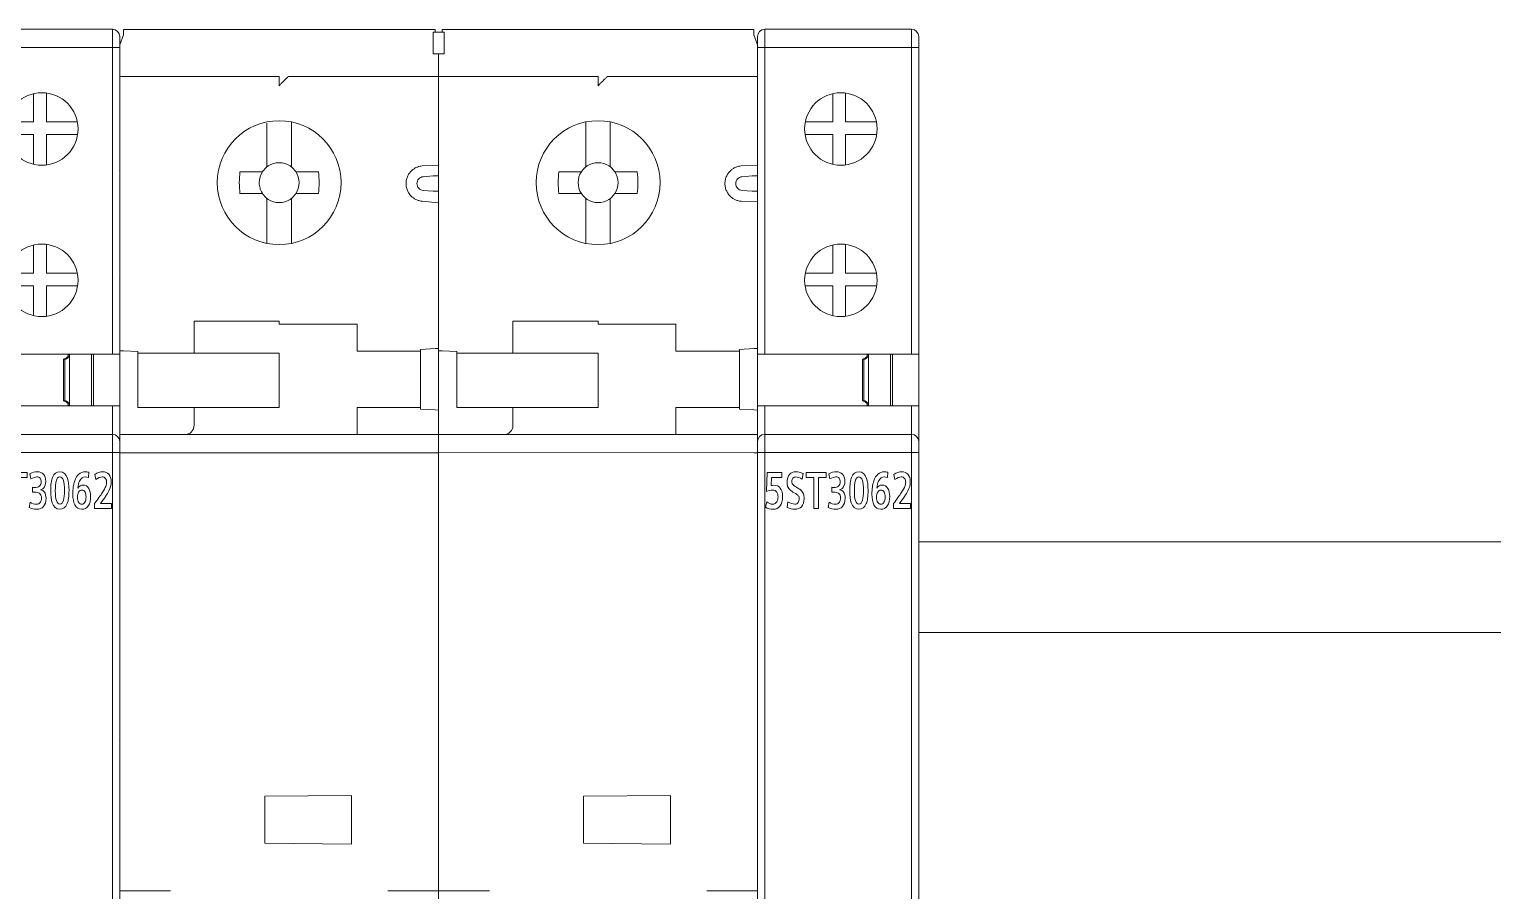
# Model space of a CAD drawing. Header units: millimetres. Extents: x 4134 to 7422, y 1400 to 3585.
# Drawn here: x 4601.2 to 4682, y 3019 to 3066.6 of the extents above; entities that cross this region are included whole.
import ezdxf

# ---------------------------------------------------------------- set-up
doc = ezdxf.new("R2010")
doc.units = ezdxf.units.MM
doc.layers.add('000-PI-Oprema', color=30, linetype='Continuous', lineweight=5)
doc.layers.add('002-PI-Kabelska kanalica', color=150, linetype='Continuous')

# ---------------------------------------------------------------- blocks, each defined once
blk = doc.blocks.new('5ST3062')
at = {"layer": '000-PI-Oprema', "color": 0, "linetype": 'ByBlock', "lineweight": 0}
for p, q in [((57363.641, 48571.044), (57371.741, 48571.044)), ((57363.641, 48570.044), (57363.641, 48571.044)), ((57371.741, 48570.044), (57371.741, 48571.044)), ((57363.241, 48570.044), (57363.241, 48570.644)), ((57363.241, 48553.119), (57363.241, 48570.044)), ((57363.641, 48570.044), (57363.241, 48570.044)), ((57363.641, 48553.119), (57363.641, 48570.044)), ((57363.641, 48570.044), (57371.741, 48570.044)), ((57371.741, 48553.119), (57371.741, 48570.044)), ((57372.141, 48570.044), (57371.741, 48570.044)), ((57372.141, 48570.644), (57372.141, 48570.044)), ((57372.141, 48570.044), (57372.141, 48553.119)), ((57367.39, 48567.492), (57367.39, 48565.944)), ((57368.09, 48567.528), (57368.09, 48565.944)), ((57365.882, 48565.944), (57367.39, 48565.944)), ((57368.09, 48565.944), (57369.801, 48565.944)), ((57365.864, 48565.244), (57367.39, 48565.244)), ((57367.39, 48565.244), (57367.39, 48563.595)), ((57368.09, 48563.559), (57368.09, 48565.244)), ((57369.819, 48565.244), (57368.09, 48565.244)), ((57367.39, 48559.142), (57367.39, 48557.594)), ((57368.09, 48559.178), (57368.09, 48557.594)), ((57365.882, 48557.594), (57367.39, 48557.594)), ((57368.09, 48557.594), (57369.801, 48557.594)), ((57367.39, 48556.894), (57365.864, 48556.894)), ((57367.39, 48556.894), (57367.39, 48555.245)), ((57369.819, 48556.894), (57368.09, 48556.894)), ((57368.09, 48555.209), (57368.09, 48556.894)), ((57363.641, 48553.119), (57363.241, 48553.119)), ((57363.241, 48552.844), (57363.241, 48553.119)), ((57371.741, 48553.119), (57363.641, 48553.119)), ((57369.365, 48553.119), (57369.365, 48550.269)), ((57370.586, 48550.269), (57370.586, 48553.119)), ((57370.691, 48553.119), (57370.691, 48550.269)), ((57372.141, 48553.119), (57371.741, 48553.119)), ((57372.141, 48553.119), (57372.141, 48550.269)), ((57363.241, 48550.269), (57363.241, 48552.844)), ((57369.031, 48550.544), (57369.031, 48552.844)), ((57369.031, 48552.844), (57369.103, 48552.844)), ((57369.103, 48550.544), (57369.103, 48552.844)), ((57369.117, 48552.844), (57369.103, 48552.844)), ((57369.103, 48550.544), (57369.031, 48550.544)), ((57369.117, 48550.544), (57369.103, 48550.544)), ((57363.241, 48548.294), (57363.241, 48550.269)), ((57363.241, 48550.269), (57363.641, 48550.269)), ((57371.741, 48550.269), (57363.641, 48550.269)), ((57363.641, 48550.269), (57363.641, 48548.694)), ((57371.741, 48550.269), (57372.141, 48550.269)), ((57371.741, 48548.694), (57371.741, 48550.269)), ((57372.141, 48550.269), (57372.141, 48548.294)), ((57363.241, 48547.694), (57363.241, 48548.294)), ((57371.741, 48548.694), (57363.641, 48548.694)), ((57363.641, 48547.694), (57363.641, 48548.694)), ((57371.741, 48547.694), (57371.741, 48548.694)), ((57372.141, 48548.294), (57372.141, 48547.694)), ((57363.241, 48521.083), (57363.241, 48547.694)), ((57363.641, 48547.694), (57363.241, 48547.694)), ((57363.641, 48521.337), (57363.641, 48547.694)), ((57371.741, 48547.694), (57363.641, 48547.694)), ((57372.141, 48547.694), (57371.741, 48547.694)), ((57371.741, 48521.337), (57371.741, 48547.694)), ((57372.141, 48547.694), (57372.141, 48521.083)), ((57372.141, 48547.694), (57372.141, 48521.083)), ((57363.74, 48545.535), (57363.764, 48546.594)), ((57363.764, 48546.594), (57364.575, 48546.594)), ((57364.575, 48546.594), (57364.575, 48546.311)), ((57365.751, 48546.526), (57365.701, 48546.228)), ((57365.93, 48546.311), (57365.93, 48546.594)), ((57365.93, 48546.594), (57367.023, 48546.594)), ((57367.023, 48546.594), (57367.023, 48546.311)), ((57367.233, 48546.237), (57367.184, 48546.519)), ((57370.435, 48546.604), (57370.414, 48546.31)), ((57370.828, 48546.196), (57370.767, 48546.487)), ((57364.005, 48546.311), (57363.994, 48545.865)), ((57364.575, 48546.311), (57364.005, 48546.311)), ((57366.348, 48546.311), (57365.93, 48546.311)), ((57366.348, 48544.594), (57366.348, 48546.311)), ((57367.023, 48546.311), (57366.599, 48546.311)), ((57366.599, 48546.311), (57366.599, 48544.594)), ((57367.335, 48545.498), (57367.335, 48545.771)), ((57363.683, 48544.684), (57363.751, 48544.972)), ((57364.874, 48544.664), (57364.909, 48544.969)), ((57367.141, 48544.666), (57367.193, 48544.952)), ((57370.743, 48544.594), (57370.743, 48544.872)), ((57371.074, 48544.876), (57371.683, 48544.876)), ((57371.683, 48544.876), (57371.683, 48544.594)), ((57366.599, 48544.594), (57366.348, 48544.594)), ((57371.683, 48544.594), (57370.743, 48544.594)), ((57365.991, 48521.337), (57365.991, 48522.379)), ((57370.541, 48522.379), (57365.991, 48522.379)), ((57370.541, 48522.379), (57370.541, 48521.337)), ((57370.541, 48521.763), (57365.991, 48521.763)), ((57363.241, 48507.833), (57363.241, 48521.083)), ((57365.991, 48521.337), (57363.641, 48521.337)), ((57363.641, 48521.337), (57363.641, 48507.833)), ((57365.991, 48521.337), (57365.991, 48507.833)), ((57371.741, 48521.337), (57370.541, 48521.337)), ((57370.541, 48507.833), (57370.541, 48521.337)), ((57371.741, 48506.95), (57371.741, 48521.337)), ((57372.141, 48521.083), (57372.141, 48507.205)), ((57370.541, 48519.95), (57365.991, 48519.95)), ((57370.541, 48519.944), (57365.992, 48519.944)), ((57368.641, 48519.95), (57368.641, 48519.944)), ((57366.391, 48511.085), (57366.391, 48507.587)), ((57370.041, 48511.085), (57366.391, 48511.085)), ((57370.041, 48511.085), (57370.041, 48507.587)), ((57363.241, 48482.244), (57363.241, 48507.833)), ((57366.391, 48507.833), (57363.241, 48507.833)), ((57366.392, 48508.338), (57365.991, 48508.338)), ((57365.992, 48508.344), (57366.392, 48508.344)), ((57370.041, 48508.344), (57370.541, 48508.344)), ((57370.541, 48508.338), (57370.041, 48508.338)), ((57371.641, 48507.833), (57370.041, 48507.833)), ((57371.641, 48507.833), (57371.641, 48503.433)), ((57370.041, 48507.587), (57366.391, 48507.587)), ((57371.741, 48506.95), (57371.641, 48506.95)), ((57371.741, 48504.594), (57371.741, 48506.95)), ((57372.141, 48507.205), (57372.141, 48504.594)), ((57371.641, 48504.594), (57371.741, 48504.594)), ((57372.141, 48504.594), (57371.741, 48504.594)), ((57371.741, 48503.594), (57371.741, 48504.594)), ((57372.141, 48504.594), (57372.141, 48503.994)), ((57372.141, 48503.994), (57372.141, 48502.019)), ((57363.241, 48503.433), (57371.641, 48503.433)), ((57371.641, 48503.594), (57371.741, 48503.594)), ((57371.741, 48502.019), (57371.741, 48503.594)), ((57363.241, 48502.019), (57371.741, 48502.019)), ((57363.241, 48501.744), (57369.134, 48501.744)), ((57369.134, 48501.744), (57369.206, 48501.744)), ((57369.134, 48501.744), (57369.134, 48499.444)), ((57369.206, 48501.744), (57369.206, 48499.444)), ((57369.22, 48501.744), (57369.206, 48501.744)), ((57369.468, 48502.019), (57369.468, 48499.169)), ((57370.689, 48502.019), (57370.689, 48499.169)), ((57370.691, 48502.019), (57370.691, 48499.169)), ((57372.141, 48502.019), (57371.741, 48502.019)), ((57372.141, 48502.019), (57372.141, 48499.169)), ((57369.134, 48499.444), (57363.241, 48499.444)), ((57363.641, 48499.169), (57371.741, 48499.169)), ((57363.641, 48482.244), (57363.641, 48499.169)), ((57369.206, 48499.444), (57369.134, 48499.444)), ((57369.22, 48499.444), (57369.206, 48499.444)), ((57371.741, 48499.169), (57372.141, 48499.169)), ((57371.741, 48482.244), (57371.741, 48499.169)), ((57372.141, 48499.169), (57372.141, 48482.244)), ((57367.39, 48497.042), (57367.39, 48495.394)), ((57368.09, 48497.078), (57368.09, 48495.394)), ((57365.864, 48495.394), (57367.39, 48495.394)), ((57368.09, 48495.394), (57369.819, 48495.394)), ((57367.39, 48494.694), (57365.882, 48494.694)), ((57367.39, 48494.694), (57367.39, 48493.145)), ((57368.09, 48493.109), (57368.09, 48494.694)), ((57369.801, 48494.694), (57368.09, 48494.694)), ((57367.39, 48488.692), (57367.39, 48487.044)), ((57368.09, 48488.728), (57368.09, 48487.044)), ((57365.864, 48487.044), (57367.39, 48487.044)), ((57368.09, 48487.044), (57369.819, 48487.044)), ((57365.882, 48486.344), (57367.39, 48486.344)), ((57367.39, 48486.344), (57367.39, 48484.795)), ((57368.09, 48484.759), (57368.09, 48486.344)), ((57369.801, 48486.344), (57368.09, 48486.344)), ((57363.241, 48481.644), (57363.241, 48482.244)), ((57363.641, 48482.244), (57363.241, 48482.244)), ((57363.641, 48482.244), (57371.741, 48482.244)), ((57363.641, 48481.244), (57363.641, 48482.244)), ((57372.141, 48482.244), (57371.741, 48482.244)), ((57371.741, 48481.244), (57371.741, 48482.244)), ((57372.141, 48482.244), (57372.141, 48481.644)), ((57363.641, 48481.244), (57371.741, 48481.244))]:
    blk.add_line(p, q, dxfattribs=at)
for centre in [(57367.841, 48565.544), (57367.841, 48557.194), (57367.841, 48495.094), (57367.841, 48486.744)]:
    blk.add_circle(centre, 2, dxfattribs=at)
for centre, start, end in [((57363.641, 48570.644), 90, 180), ((57371.741, 48570.644), 0, 90), ((57363.641, 48548.294), 90, 180), ((57371.741, 48548.294), 0, 90), ((57371.741, 48503.994), 270, 0), ((57363.641, 48481.644), 180, 270), ((57371.741, 48481.644), 270, 0)]:
    blk.add_arc(centre, 0.4, start, end, dxfattribs=at)
for points, knots in [([(57369.037, 48552.844), (57369.057, 48552.844), (57369.098, 48552.85), (57369.159, 48552.879), (57369.215, 48552.927), (57369.26, 48552.989), (57369.286, 48553.054), (57369.294, 48553.1), (57369.295, 48553.119)], [0, 0, 0, 0, 0.175589, 0.351177, 0.526766, 0.702354, 0.877943, 1, 1, 1, 1]), ([(57369.364, 48553.119), (57369.363, 48553.106), (57369.361, 48553.094), (57369.357, 48553.073), (57369.354, 48553.063), (57369.349, 48553.043), (57369.345, 48553.033), (57369.334, 48553.005), (57369.325, 48552.987), (57369.309, 48552.962), (57369.303, 48552.954), (57369.291, 48552.939), (57369.279, 48552.924), (57369.265, 48552.911), (57369.252, 48552.899), (57369.245, 48552.893), (57369.223, 48552.878), (57369.209, 48552.869), (57369.188, 48552.859), (57369.181, 48552.856), (57369.167, 48552.851), (57369.16, 48552.85), (57369.14, 48552.845), (57369.128, 48552.844), (57369.117, 48552.844)], [0, 0, 0, 0, 0.078296, 0.078296, 0.144132, 0.144132, 0.209968, 0.209968, 0.34164, 0.34164, 0.407476, 0.407476, 0.473312, 0.539148, 0.539148, 0.604984, 0.604984, 0.736656, 0.736656, 0.802492, 0.802492, 0.868328, 0.868328, 1, 1, 1, 1]), ([(57369.295, 48550.269), (57369.294, 48550.288), (57369.286, 48550.333), (57369.26, 48550.399), (57369.215, 48550.461), (57369.159, 48550.508), (57369.098, 48550.537), (57369.057, 48550.544), (57369.037, 48550.544)], [0, 0, 0, 0, 0.122057, 0.297646, 0.473234, 0.648823, 0.824411, 1, 1, 1, 1]), ([(57369.117, 48550.544), (57369.128, 48550.544), (57369.14, 48550.542), (57369.16, 48550.538), (57369.167, 48550.536), (57369.18, 48550.531), (57369.188, 48550.528), (57369.209, 48550.518), (57369.223, 48550.51), (57369.244, 48550.494), (57369.251, 48550.488), (57369.265, 48550.476), (57369.279, 48550.463), (57369.291, 48550.449), (57369.303, 48550.433), (57369.309, 48550.425), (57369.325, 48550.4), (57369.334, 48550.382), (57369.345, 48550.354), (57369.349, 48550.344), (57369.354, 48550.325), (57369.357, 48550.315), (57369.361, 48550.293), (57369.363, 48550.281), (57369.364, 48550.269)], [0, 0, 0, 0, 0.131674, 0.131674, 0.197511, 0.197511, 0.263348, 0.263348, 0.395022, 0.395022, 0.460859, 0.460859, 0.526697, 0.592534, 0.592534, 0.658371, 0.658371, 0.790045, 0.790045, 0.855882, 0.855882, 0.921719, 0.921719, 1, 1, 1, 1]), ([(57364.904, 48545.812), (57364.88, 48545.877), (57364.869, 48545.952), (57364.869, 48546.23), (57364.918, 48546.38), (57365.096, 48546.58), (57365.208, 48546.626), (57365.468, 48546.626), (57365.601, 48546.593), (57365.751, 48546.526)], [0, 0, 0, 0, 0.147499, 0.147499, 0.478915, 0.478915, 0.764253, 0.764253, 1, 1, 1, 1]), ([(57367.184, 48546.519), (57367.316, 48546.59), (57367.452, 48546.626), (57367.737, 48546.626), (57367.85, 48546.582), (57368.017, 48546.406), (57368.06, 48546.277), (57368.06, 48545.94), (57368.018, 48545.812), (57367.932, 48545.725)], [0, 0, 0, 0, 0.239001, 0.239001, 0.484461, 0.484461, 0.74061, 0.74061, 1, 1, 1, 1]), ([(57368.412, 48544.919), (57368.358, 48545.082), (57368.332, 48545.306), (57368.332, 48545.914), (57368.364, 48546.154), (57368.515, 48546.523), (57368.653, 48546.626), (57369.041, 48546.626), (57369.181, 48546.505), (57369.316, 48546.106), (57369.342, 48545.882), (57369.342, 48545.275), (57369.31, 48545.035), (57369.159, 48544.665), (57369.023, 48544.561), (57368.635, 48544.561), (57368.491, 48544.682), (57368.412, 48544.919)], [0, 0, 0, 0, 0.102607, 0.102607, 0.215344, 0.215344, 0.359602, 0.359602, 0.508449, 0.508449, 0.605424, 0.605424, 0.712738, 0.712738, 0.850747, 0.850747, 1, 1, 1, 1]), ([(57369.826, 48545.721), (57369.905, 48545.836), (57370.004, 48545.894), (57370.257, 48545.894), (57370.361, 48545.829), (57370.502, 48545.592), (57370.534, 48545.445), (57370.534, 48545.052), (57370.493, 48544.886), (57370.324, 48544.628), (57370.202, 48544.561), (57369.875, 48544.561), (57369.748, 48544.64), (57369.591, 48544.94), (57369.553, 48545.141), (57369.553, 48545.679), (57369.588, 48545.92), (57369.77, 48546.459), (57369.966, 48546.626), (57370.292, 48546.626), (57370.355, 48546.619), (57370.435, 48546.604)], [0, 0, 0, 0, 0.089461, 0.089461, 0.19129, 0.19129, 0.276772, 0.276772, 0.371724, 0.371724, 0.473605, 0.473605, 0.585698, 0.585698, 0.686027, 0.686027, 0.793303, 0.793303, 0.969646, 0.969646, 1, 1, 1, 1]), ([(57370.767, 48546.487), (57370.91, 48546.58), (57371.054, 48546.626), (57371.342, 48546.626), (57371.454, 48546.582), (57371.627, 48546.394), (57371.672, 48546.254), (57371.672, 48545.908), (57371.629, 48545.744), (57371.454, 48545.398), (57371.297, 48545.164), (57371.074, 48544.876)], [0, 0, 0, 0, 0.197997, 0.197997, 0.390323, 0.390323, 0.600635, 0.600635, 0.791326, 0.791326, 1, 1, 1, 1]), ([(57363.994, 48545.865), (57364.046, 48545.88), (57364.098, 48545.886), (57364.3, 48545.886), (57364.417, 48545.832), (57364.584, 48545.609), (57364.626, 48545.45), (57364.626, 48545.031), (57364.578, 48544.86), (57364.391, 48544.619), (57364.264, 48544.561), (57363.947, 48544.561), (57363.808, 48544.602), (57363.683, 48544.684)], [0, 0, 0, 0, 0.060999, 0.060999, 0.245846, 0.245846, 0.438646, 0.438646, 0.644032, 0.644032, 0.829922, 0.829922, 1, 1, 1, 1]), ([(57365.185, 48545.928), (57365.22, 48545.886), (57365.287, 48545.835), (57365.496, 48545.715), (57365.57, 48545.669), (57365.689, 48545.571), (57365.744, 48545.496), (57365.798, 48545.338), (57365.81, 48545.255), (57365.81, 48544.963), (57365.761, 48544.81), (57365.575, 48544.608), (57365.455, 48544.561), (57365.161, 48544.561), (57365.018, 48544.595), (57364.874, 48544.664)], [0, 0, 0, 0, 0.06591, 0.06591, 0.134283, 0.134283, 0.266631, 0.266631, 0.375393, 0.375393, 0.604525, 0.604525, 0.8097, 0.8097, 1, 1, 1, 1]), ([(57365.195, 48546.276), (57365.153, 48546.229), (57365.131, 48546.167), (57365.131, 48546.026), (57365.149, 48545.972), (57365.185, 48545.928)], [0, 0, 0, 0, 0.539326, 0.539326, 1, 1, 1, 1]), ([(57365.701, 48546.228), (57365.568, 48546.305), (57365.454, 48546.344), (57365.29, 48546.344), (57365.236, 48546.322), (57365.195, 48546.276)], [0, 0, 0, 0, 0.576744, 0.576744, 1, 1, 1, 1]), ([(57367.743, 48546.275), (57367.701, 48546.323), (57367.64, 48546.347), (57367.47, 48546.347), (57367.36, 48546.31), (57367.233, 48546.237)], [0, 0, 0, 0, 0.463252, 0.463252, 1, 1, 1, 1]), ([(57367.335, 48545.771), (57367.371, 48545.766), (57367.403, 48545.764), (57367.556, 48545.764), (57367.648, 48545.789), (57367.773, 48545.898), (57367.807, 48545.976), (57367.807, 48546.16), (57367.786, 48546.226), (57367.743, 48546.275)], [0, 0, 0, 0, 0.066415, 0.066415, 0.367554, 0.367554, 0.712028, 0.712028, 1, 1, 1, 1]), ([(57369.039, 48545.071), (57369.072, 48545.19), (57369.088, 48545.363), (57369.088, 48545.848), (57369.069, 48546.032), (57368.988, 48546.279), (57368.922, 48546.344), (57368.741, 48546.344), (57368.674, 48546.267), (57368.601, 48545.999), (57368.585, 48545.826), (57368.585, 48545.34), (57368.604, 48545.155), (57368.686, 48544.909), (57368.751, 48544.844), (57368.931, 48544.844), (57368.998, 48544.921), (57369.039, 48545.071)], [0, 0, 0, 0, 0.111532, 0.111532, 0.232718, 0.232718, 0.368116, 0.368116, 0.509326, 0.509326, 0.615302, 0.615302, 0.730693, 0.730693, 0.859368, 0.859368, 1, 1, 1, 1]), ([(57370.414, 48546.31), (57370.347, 48546.335), (57370.291, 48546.347), (57370.107, 48546.347), (57369.998, 48546.271), (57369.87, 48546.01), (57369.838, 48545.877), (57369.826, 48545.721)], [0, 0, 0, 0, 0.154498, 0.154498, 0.648893, 0.648893, 1, 1, 1, 1]), ([(57370.743, 48544.872), (57370.933, 48545.115), (57371.077, 48545.313), (57371.277, 48545.62), (57371.343, 48545.739), (57371.403, 48545.903), (57371.418, 48545.98), (57371.418, 48546.14), (57371.397, 48546.209), (57371.354, 48546.261)], [0, 0, 0, 0, 0.241599, 0.241599, 0.48433, 0.48433, 0.720892, 0.720892, 1, 1, 1, 1]), ([(57371.354, 48546.261), (57371.306, 48546.318), (57371.246, 48546.347), (57371.073, 48546.347), (57370.958, 48546.297), (57370.828, 48546.196)], [0, 0, 0, 0, 0.421978, 0.421978, 1, 1, 1, 1]), ([(57363.751, 48544.972), (57363.865, 48544.884), (57363.972, 48544.841), (57364.174, 48544.841), (57364.249, 48544.884), (57364.349, 48545.045), (57364.373, 48545.139), (57364.373, 48545.36), (57364.349, 48545.446), (57364.251, 48545.581), (57364.174, 48545.617), (57363.975, 48545.617), (57363.866, 48545.59), (57363.74, 48545.535)], [0, 0, 0, 0, 0.183777, 0.183777, 0.364802, 0.364802, 0.526509, 0.526509, 0.682114, 0.682114, 0.849904, 0.849904, 1, 1, 1, 1]), ([(57364.909, 48544.969), (57365.062, 48544.885), (57365.191, 48544.844), (57365.379, 48544.844), (57365.441, 48544.873), (57365.525, 48544.984), (57365.545, 48545.052), (57365.545, 48545.209), (57365.527, 48545.268), (57365.49, 48545.311)], [0, 0, 0, 0, 0.317436, 0.317436, 0.566113, 0.566113, 0.793249, 0.793249, 1, 1, 1, 1]), ([(57365.49, 48545.311), (57365.457, 48545.349), (57365.383, 48545.402), (57365.162, 48545.532), (57365.092, 48545.577), (57365.058, 48545.606)], [0, 0, 0, 0, 0.523034, 0.523034, 1, 1, 1, 1]), ([(57367.766, 48545.635), (57367.862, 48545.615), (57367.933, 48545.574), (57368.044, 48545.426), (57368.075, 48545.311), (57368.075, 48544.972), (57368.026, 48544.82), (57367.84, 48544.61), (57367.715, 48544.56), (57367.408, 48544.56), (57367.271, 48544.595), (57367.141, 48544.666)], [0, 0, 0, 0, 0.141634, 0.141634, 0.328912, 0.328912, 0.577481, 0.577481, 0.802092, 0.802092, 1, 1, 1, 1]), ([(57367.193, 48544.952), (57367.309, 48544.877), (57367.423, 48544.839), (57367.637, 48544.839), (57367.711, 48544.875), (57367.801, 48545.009), (57367.822, 48545.085), (57367.822, 48545.297), (57367.784, 48545.385), (57367.653, 48545.483), (57367.567, 48545.504), (57367.424, 48545.504), (57367.384, 48545.502), (57367.335, 48545.498)], [0, 0, 0, 0, 0.211724, 0.211724, 0.403351, 0.403351, 0.56896, 0.56896, 0.788487, 0.788487, 0.955678, 0.955678, 1, 1, 1, 1]), ([(57369.872, 48545.502), (57369.831, 48545.432), (57369.81, 48545.34), (57369.81, 48545.106), (57369.832, 48545.01), (57369.875, 48544.941)], [0, 0, 0, 0, 0.4819, 0.4819, 1, 1, 1, 1]), ([(57369.875, 48544.941), (57369.92, 48544.871), (57369.977, 48544.835), (57370.119, 48544.835), (57370.177, 48544.872), (57370.261, 48545.018), (57370.282, 48545.113), (57370.282, 48545.348), (57370.263, 48545.439), (57370.184, 48545.581), (57370.126, 48545.619), (57369.978, 48545.619), (57369.919, 48545.579), (57369.872, 48545.502)], [0, 0, 0, 0, 0.167151, 0.167151, 0.337013, 0.337013, 0.499217, 0.499217, 0.654961, 0.654961, 0.829259, 0.829259, 1, 1, 1, 1]), ([(57363.241, 48521.083), (57363.241, 48521.087), (57363.242, 48521.09), (57363.242, 48521.098), (57363.243, 48521.11), (57363.246, 48521.121), (57363.252, 48521.144), (57363.259, 48521.159), (57363.272, 48521.182), (57363.277, 48521.189), (57363.288, 48521.203), (57363.3, 48521.217), (57363.314, 48521.23), (57363.33, 48521.243), (57363.338, 48521.25), (57363.364, 48521.268), (57363.384, 48521.279), (57363.416, 48521.294), (57363.428, 48521.299), (57363.452, 48521.307), (57363.476, 48521.315), (57363.502, 48521.322), (57363.522, 48521.326), (57363.529, 48521.327), (57363.543, 48521.33), (57363.55, 48521.331), (57363.584, 48521.335), (57363.613, 48521.337), (57363.641, 48521.337)], [0, 0, 0, 0, 0.03125, 0.03125, 0.0625, 0.125, 0.125, 0.25, 0.25, 0.3125, 0.3125, 0.375, 0.4375, 0.4375, 0.5, 0.5, 0.625, 0.625, 0.6875, 0.6875, 0.75, 0.8125, 0.8125, 0.84375, 0.84375, 0.875, 0.875, 1, 1, 1, 1]), ([(57371.741, 48521.337), (57371.77, 48521.337), (57371.799, 48521.335), (57371.833, 48521.331), (57371.84, 48521.33), (57371.854, 48521.327), (57371.861, 48521.326), (57371.881, 48521.322), (57371.907, 48521.315), (57371.931, 48521.307), (57371.955, 48521.299), (57371.966, 48521.294), (57371.999, 48521.279), (57372.019, 48521.268), (57372.045, 48521.25), (57372.053, 48521.243), (57372.069, 48521.23), (57372.083, 48521.217), (57372.095, 48521.203), (57372.106, 48521.189), (57372.111, 48521.182), (57372.124, 48521.159), (57372.131, 48521.144), (57372.137, 48521.121), (57372.14, 48521.11), (57372.141, 48521.098), (57372.141, 48521.09), (57372.141, 48521.087), (57372.141, 48521.083)], [0, 0, 0, 0, 0.125, 0.125, 0.15625, 0.15625, 0.1875, 0.1875, 0.25, 0.3125, 0.3125, 0.375, 0.375, 0.5, 0.5, 0.5625, 0.5625, 0.625, 0.6875, 0.6875, 0.75, 0.75, 0.875, 0.875, 0.9375, 0.96875, 0.96875, 1, 1, 1, 1]), ([(57371.741, 48506.95), (57371.77, 48506.95), (57371.799, 48506.952), (57371.833, 48506.957), (57371.84, 48506.958), (57371.854, 48506.96), (57371.861, 48506.961), (57371.881, 48506.965), (57371.907, 48506.972), (57371.931, 48506.98), (57371.955, 48506.988), (57371.966, 48506.993), (57371.999, 48507.008), (57372.019, 48507.019), (57372.045, 48507.038), (57372.053, 48507.044), (57372.069, 48507.057), (57372.083, 48507.07), (57372.095, 48507.084), (57372.106, 48507.098), (57372.111, 48507.106), (57372.124, 48507.128), (57372.131, 48507.143), (57372.137, 48507.166), (57372.14, 48507.177), (57372.141, 48507.189), (57372.141, 48507.197), (57372.141, 48507.201), (57372.141, 48507.205)], [0, 0, 0, 0, 0.125, 0.125, 0.15625, 0.15625, 0.1875, 0.1875, 0.25, 0.3125, 0.3125, 0.375, 0.375, 0.5, 0.5, 0.5625, 0.5625, 0.625, 0.6875, 0.6875, 0.75, 0.75, 0.875, 0.875, 0.9375, 0.96875, 0.96875, 1, 1, 1, 1]), ([(57369.141, 48501.744), (57369.16, 48501.744), (57369.201, 48501.75), (57369.263, 48501.779), (57369.318, 48501.827), (57369.363, 48501.889), (57369.389, 48501.954), (57369.397, 48502), (57369.398, 48502.019)], [0, 0, 0, 0, 0.175586, 0.351172, 0.526758, 0.702344, 0.87793, 1, 1, 1, 1]), ([(57369.467, 48502.019), (57369.466, 48502.006), (57369.464, 48501.994), (57369.46, 48501.973), (57369.458, 48501.963), (57369.452, 48501.943), (57369.448, 48501.933), (57369.437, 48501.905), (57369.428, 48501.887), (57369.412, 48501.862), (57369.406, 48501.854), (57369.394, 48501.839), (57369.382, 48501.824), (57369.369, 48501.811), (57369.355, 48501.799), (57369.348, 48501.793), (57369.326, 48501.778), (57369.312, 48501.769), (57369.291, 48501.759), (57369.284, 48501.756), (57369.27, 48501.751), (57369.263, 48501.75), (57369.244, 48501.745), (57369.231, 48501.744), (57369.22, 48501.744)], [0, 0, 0, 0, 0.07828, 0.07828, 0.144117, 0.144117, 0.209954, 0.209954, 0.341628, 0.341628, 0.407465, 0.407465, 0.473303, 0.53914, 0.53914, 0.604977, 0.604977, 0.736651, 0.736651, 0.802488, 0.802488, 0.868326, 0.868326, 1, 1, 1, 1]), ([(57369.398, 48499.169), (57369.397, 48499.188), (57369.389, 48499.233), (57369.363, 48499.299), (57369.318, 48499.361), (57369.263, 48499.408), (57369.201, 48499.437), (57369.16, 48499.444), (57369.141, 48499.444)], [0, 0, 0, 0, 0.122057, 0.297646, 0.473234, 0.648823, 0.824411, 1, 1, 1, 1]), ([(57369.22, 48499.444), (57369.231, 48499.444), (57369.244, 48499.442), (57369.263, 48499.438), (57369.27, 48499.436), (57369.284, 48499.431), (57369.291, 48499.428), (57369.312, 48499.418), (57369.326, 48499.41), (57369.348, 48499.394), (57369.355, 48499.388), (57369.368, 48499.376), (57369.382, 48499.363), (57369.394, 48499.349), (57369.406, 48499.333), (57369.412, 48499.325), (57369.428, 48499.3), (57369.437, 48499.282), (57369.448, 48499.254), (57369.452, 48499.244), (57369.458, 48499.225), (57369.46, 48499.215), (57369.464, 48499.193), (57369.466, 48499.181), (57369.467, 48499.169)], [0, 0, 0, 0, 0.131674, 0.131674, 0.197511, 0.197511, 0.263348, 0.263348, 0.395022, 0.395022, 0.46086, 0.46086, 0.526697, 0.592534, 0.592534, 0.658371, 0.658371, 0.790045, 0.790045, 0.855882, 0.855882, 0.921719, 0.921719, 1, 1, 1, 1])]:
    blk.add_open_spline(points, degree=3, knots=knots, dxfattribs=at)
for points in [[(57365.058, 48545.606), (57364.985, 48545.665), (57364.933, 48545.734), (57364.904, 48545.812)], [(57367.932, 48545.725), (57367.892, 48545.683), (57367.837, 48545.653), (57367.766, 48545.635)]]:
    blk.add_open_spline(points, degree=3, dxfattribs=at)
blk = doc.blocks.new('5SY4206')
at = {"layer": '000-PI-Oprema', "color": 0, "lineweight": 0}
for p, q in [((27361.324, 37303.004), (27361.124, 37302.455)), ((27361.324, 37303.305), (27366.124, 37303.305)), ((27366.124, 37303.305), (27373.744, 37303.305)), ((27373.744, 37303.305), (27378.524, 37303.305)), ((27378.424, 37303.155), (27378.524, 37303.155)), ((27378.524, 37303.155), (27378.924, 37303.155)), ((27378.924, 37303.305), (27383.724, 37303.305)), ((27378.924, 37303.155), (27379.024, 37303.155)), ((27383.724, 37303.305), (27391.344, 37303.305)), ((27391.344, 37303.305), (27396.124, 37303.305)), ((27396.324, 37302.455), (27396.124, 37303.005)), ((27361.124, 37302.455), (27361.124, 37299.855)), ((27378.424, 37301.955), (27378.424, 37302.255)), ((27379.024, 37301.955), (27378.424, 37301.955)), ((27378.724, 37301.955), (27378.724, 37296.135)), ((27379.024, 37301.955), (27379.024, 37302.255)), ((27396.324, 37302.455), (27396.324, 37299.855)), ((27369.924, 37300.705), (27361.124, 37300.705)), ((27370.424, 37300.705), (27378.524, 37300.705)), ((27378.524, 37300.705), (27387.524, 37300.705)), ((27388.024, 37300.705), (27396.324, 37300.705)), ((27361.124, 37299.855), (27361.124, 37285.584)), ((27396.324, 37299.855), (27396.324, 37296.135)), ((27369.249, 37298.131), (27369.249, 37296.011)), ((27370.599, 37298.131), (27370.599, 37298.206)), ((27370.599, 37296.011), (27370.599, 37298.131)), ((27386.849, 37298.206), (27386.849, 37298.131)), ((27386.849, 37298.131), (27386.849, 37296.011)), ((27388.199, 37298.131), (27388.199, 37298.206)), ((27388.199, 37296.011), (27388.199, 37298.131)), ((27378.724, 37293.475), (27378.724, 37296.135)), ((27361.124, 37295.505), (27361.119, 37295.491)), ((27367.76, 37295.455), (27368.618, 37295.455)), ((27369.249, 37295.724), (27369.249, 37296.011)), ((27370.599, 37295.724), (27370.599, 37296.011)), ((27371.23, 37295.455), (27372.088, 37295.455)), ((27378.724, 37295.818), (27377.818, 37295.78)), ((27385.36, 37295.455), (27386.218, 37295.455)), ((27386.849, 37295.724), (27386.849, 37296.011)), ((27388.199, 37295.724), (27388.199, 37296.011)), ((27388.83, 37295.455), (27389.688, 37295.455)), ((27396.324, 37295.818), (27395.418, 37295.78)), ((27378.424, 37295.231), (27377.87, 37295.182)), ((27396.024, 37295.231), (27395.47, 37295.182)), ((27396.324, 37295.231), (27396.324, 37294.379)), ((27367.76, 37294.255), (27368.618, 37294.255)), ((27369.249, 37293.699), (27369.249, 37293.986)), ((27369.249, 37293.699), (27369.249, 37291.579)), ((27370.599, 37293.699), (27370.599, 37293.986)), ((27370.599, 37291.579), (27370.599, 37293.699)), ((27372.088, 37294.255), (27371.23, 37294.255)), ((27377.818, 37293.83), (27378.724, 37293.751)), ((27378.424, 37294.379), (27377.87, 37294.428)), ((27385.36, 37294.255), (27386.218, 37294.255)), ((27386.849, 37293.699), (27386.849, 37293.986)), ((27386.849, 37293.699), (27386.849, 37291.579)), ((27388.199, 37293.699), (27388.199, 37293.986)), ((27388.199, 37291.579), (27388.199, 37293.699)), ((27389.688, 37294.255), (27388.83, 37294.255)), ((27395.418, 37293.83), (27396.324, 37293.792)), ((27396.024, 37294.379), (27395.47, 37294.428)), ((27378.724, 37293.475), (27378.724, 37285.707)), ((27396.324, 37293.475), (27396.324, 37285.707)), ((27369.249, 37291.579), (27369.249, 37291.504)), ((27370.599, 37291.504), (27370.599, 37291.579)), ((27386.849, 37291.579), (27386.849, 37291.504)), ((27388.199, 37291.504), (27388.199, 37291.579)), ((27361.124, 37289.555), (27361.119, 37289.56)), ((27396.329, 37289.355), (27396.324, 37289.355)), ((27365.224, 37287.205), (27369.924, 37287.205)), ((27365.224, 37285.455), (27365.224, 37287.205)), ((27369.924, 37287.205), (27369.924, 37287.055)), ((27387.524, 37287.205), (27382.824, 37287.205)), ((27382.824, 37285.455), (27382.824, 37287.205)), ((27387.524, 37287.055), (27387.524, 37287.205)), ((27369.924, 37287.055), (27374.224, 37287.055)), ((27374.224, 37287.055), (27374.224, 37285.555)), ((27391.824, 37287.055), (27387.524, 37287.055)), ((27391.824, 37285.555), (27391.824, 37287.055)), ((27361.324, 37285.573), (27361.124, 37285.584)), ((27377.724, 37285.655), (27378.524, 37285.697)), ((27377.724, 37285.555), (27377.724, 37285.655)), ((27378.524, 37285.697), (27378.724, 37285.707)), ((27378.724, 37285.707), (27378.724, 37285.584)), ((27378.724, 37285.584), (27378.924, 37285.573)), ((27378.724, 37285.555), (27378.724, 37285.584)), ((27396.124, 37285.697), (27395.324, 37285.655)), ((27395.324, 37285.555), (27395.324, 37285.655)), ((27396.324, 37285.707), (27396.124, 37285.697)), ((27396.324, 37285.707), (27396.324, 37282.303)), ((27361.124, 37281.379), (27361.124, 37285.555)), ((27361.324, 37285.573), (27362.124, 37285.531)), ((27362.124, 37285.531), (27362.124, 37285.455)), ((27362.124, 37285.455), (27365.224, 37285.455)), ((27362.124, 37285.455), (27362.124, 37282.455)), ((27365.224, 37285.455), (27365.624, 37285.455)), ((27365.624, 37285.455), (27369.924, 37285.455)), ((27369.924, 37285.455), (27369.924, 37282.455)), ((27374.624, 37285.555), (27374.224, 37285.555)), ((27374.624, 37285.555), (27377.724, 37285.555)), ((27377.724, 37282.455), (27377.724, 37285.555)), ((27378.724, 37285.555), (27378.724, 37282.303)), ((27378.924, 37285.573), (27379.724, 37285.531)), ((27379.724, 37285.531), (27379.724, 37285.455)), ((27379.724, 37285.455), (27382.824, 37285.455)), ((27379.724, 37285.455), (27379.724, 37282.455)), ((27382.824, 37285.455), (27383.224, 37285.455)), ((27383.224, 37285.455), (27387.524, 37285.455)), ((27387.524, 37285.455), (27387.524, 37282.455)), ((27392.224, 37285.555), (27391.824, 37285.555)), ((27395.324, 37285.555), (27392.224, 37285.555)), ((27395.324, 37282.455), (27395.324, 37285.555)), ((27361.119, 37284.55), (27361.124, 37284.555)), ((27396.324, 37284.755), (27396.329, 37284.755)), ((27362.124, 37282.455), (27365.224, 37282.455)), ((27365.624, 37282.455), (27365.224, 37282.455)), ((27365.224, 37282.455), (27365.224, 37281.455)), ((27369.924, 37282.455), (27365.624, 37282.455)), ((27374.224, 37282.455), (27374.624, 37282.455)), ((27374.224, 37280.955), (27374.224, 37282.455)), ((27377.724, 37282.455), (27374.624, 37282.455)), ((27377.724, 37282.355), (27377.724, 37282.455)), ((27377.724, 37282.355), (27378.524, 37282.313)), ((27382.824, 37282.455), (27379.724, 37282.455)), ((27382.824, 37282.455), (27383.224, 37282.455)), ((27382.824, 37282.455), (27382.824, 37281.455)), ((27387.524, 37282.455), (27383.224, 37282.455)), ((27391.824, 37282.455), (27392.224, 37282.455)), ((27391.824, 37282.455), (27391.824, 37280.955)), ((27395.324, 37282.455), (27392.224, 37282.455)), ((27395.324, 37282.355), (27395.324, 37282.455)), ((27396.124, 37282.313), (27395.324, 37282.355)), ((27378.524, 37282.313), (27378.724, 37282.303)), ((27378.724, 37281.379), (27378.724, 37282.303)), ((27396.124, 37282.313), (27396.324, 37282.303)), ((27396.324, 37282.303), (27396.324, 37280.105)), ((27361.124, 37280.105), (27361.124, 37281.379)), ((27361.124, 37280.955), (27378.724, 37280.955)), ((27378.724, 37281.379), (27378.724, 37280.105)), ((27396.324, 37280.955), (27378.724, 37280.955)), ((27361.124, 37255.788), (27361.124, 37280.105)), ((27378.524, 37279.955), (27361.124, 37279.955)), ((27378.724, 37279.955), (27378.524, 37279.955)), ((27378.724, 37280.105), (27378.724, 37279.955)), ((27396.124, 37279.955), (27378.724, 37279.96)), ((27378.724, 37279.955), (27378.724, 37255.788)), ((27396.124, 37279.955), (27396.324, 37279.955)), ((27396.324, 37280.105), (27396.324, 37255.938)), ((27396.324, 37275.255), (27396.329, 37275.255)), ((27361.119, 37275.05), (27361.124, 37275.055)), ((27361.124, 37273.505), (27361.119, 37273.505)), ((27361.124, 37272.905), (27361.119, 37272.91)), ((27396.329, 37272.91), (27396.324, 37272.905)), ((27361.124, 37265.803), (27361.122, 37265.808)), ((27396.324, 37265.505), (27396.329, 37265.5)), ((27361.119, 37264.169), (27361.124, 37264.155)), ((27396.324, 37264.255), (27396.329, 37264.269)), ((27369.124, 37261.005), (27373.924, 37261.047)), ((27369.124, 37258.405), (27369.124, 37261.005)), ((27373.924, 37261.047), (27373.924, 37258.363)), ((27386.724, 37261.005), (27391.524, 37261.047)), ((27386.724, 37258.405), (27386.724, 37261.005)), ((27391.524, 37261.047), (27391.524, 37258.363)), ((27373.924, 37258.363), (27369.124, 37258.405)), ((27391.524, 37258.363), (27386.724, 37258.405)), ((27361.324, 37255.788), (27361.124, 37255.788)), ((27361.324, 37255.788), (27363.924, 37255.788)), ((27375.924, 37255.788), (27378.524, 37255.788)), ((27378.724, 37255.788), (27378.524, 37255.788)), ((27378.724, 37255.788), (27378.724, 37254.546)), ((27378.924, 37255.788), (27378.724, 37255.788)), ((27378.924, 37255.788), (27381.524, 37255.788)), ((27393.524, 37255.788), (27396.124, 37255.788)), ((27396.124, 37255.788), (27396.324, 37255.788))]:
    blk.add_line(p, q, dxfattribs=at)
for centre in [(27369.924, 37294.855), (27387.524, 37294.855)]:
    blk.add_circle(centre, 3.418, dxfattribs=at)
for centre, radius, start, end in [((27369.924, 37294.855), 1.1, 136.9319, 146.94427), ((27369.924, 37294.855), 1.1, 135, 136.9319), ((27369.924, 37294.855), 1.1, 123.05573, 133.0681), ((27369.924, 37294.855), 1.1, 46.9319, 56.94427), ((27369.924, 37294.855), 1.1, 45, 46.9319), ((27369.924, 37294.855), 1.1, 43.0681, 45), ((27369.924, 37294.855), 1.1, 33.05573, 43.0681), ((27387.524, 37294.855), 1.1, 136.9319, 146.94427), ((27387.524, 37294.855), 1.1, 135, 136.9319), ((27387.524, 37294.855), 1.1, 123.05573, 133.0681), ((27387.524, 37294.855), 1.1, 46.9319, 56.94427), ((27387.524, 37294.855), 1.1, 45, 46.9319), ((27387.524, 37294.855), 1.1, 43.0681, 45), ((27387.524, 37294.855), 1.1, 33.05573, 43.0681), ((27369.924, 37294.855), 1.1, 213.05573, 223.0681), ((27369.924, 37294.855), 1.1, 226.9319, 236.94427), ((27369.924, 37294.855), 1.1, 303.05573, 313.0681), ((27369.924, 37294.855), 1.1, 313.0681, 315), ((27369.924, 37294.855), 1.1, 315, 316.9319), ((27369.924, 37294.855), 1.1, 316.9319, 326.94427), ((27387.524, 37294.855), 1.1, 213.05573, 223.0681), ((27387.524, 37294.855), 1.1, 226.9319, 236.94427), ((27387.524, 37294.855), 1.1, 303.05573, 313.0681), ((27387.524, 37294.855), 1.1, 313.0681, 315), ((27387.524, 37294.855), 1.1, 315, 316.9319), ((27387.524, 37294.855), 1.1, 316.9319, 326.94427), ((27382.324, 37281.455), 0.5, 270, 0)]:
    blk.add_arc(centre, radius, start, end, dxfattribs=at)
for points, knots in [([(27361.324, 37303.004), (27361.324, 37303.03), (27361.324, 37303.086), (27361.324, 37303.16), (27361.324, 37303.226), (27361.324, 37303.271), (27361.324, 37303.3), (27361.324, 37303.303), (27361.324, 37303.305)], [0.2613825, 0.2613825, 0.2613825, 0.2613825, 0.3685854, 0.5000663, 0.6285535, 0.7600358, 0.8779631, 1, 1, 1, 1]), ([(27378.424, 37303.155), (27378.424, 37303.136), (27378.424, 37303.081), (27378.424, 37302.967), (27378.424, 37302.808), (27378.424, 37302.63), (27378.424, 37302.444), (27378.424, 37302.318), (27378.424, 37302.255)], [0.287427, 0.287427, 0.287427, 0.287427, 0.3699948, 0.5001298, 0.629921, 0.7600558, 0.879771, 1, 1, 1, 1]), ([(27378.524, 37303.155), (27378.524, 37303.156), (27378.524, 37303.212), (27378.524, 37303.279), (27378.524, 37303.296), (27378.524, 37303.305)], [0, 0, 0, 0, 0.010834, 0.505413, 1, 1, 1, 1]), ([(27378.924, 37303.305), (27378.924, 37303.296), (27378.924, 37303.279), (27378.924, 37303.212), (27378.924, 37303.156), (27378.924, 37303.155)], [0, 0, 0, 0, 0.494587, 0.989166, 1, 1, 1, 1]), ([(27379.024, 37303.155), (27379.024, 37303.106), (27379.024, 37303.041), (27379.024, 37302.777), (27379.024, 37302.517), (27379.024, 37302.255)], [0.2858647, 0.2858647, 0.2858647, 0.2858647, 0.5, 0.5, 1, 1, 1, 1]), ([(27396.124, 37303.005), (27396.124, 37303.062), (27396.124, 37303.115), (27396.124, 37303.251), (27396.124, 37303.305), (27396.124, 37303.305)], [0.262243, 0.262243, 0.262243, 0.262243, 0.5, 0.5, 1, 1, 1, 1]), ([(27369.924, 37300.705), (27369.924, 37300.704), (27369.924, 37300.702), (27369.924, 37300.69), (27369.924, 37300.667), (27369.924, 37300.626), (27369.924, 37300.562), (27369.924, 37300.482), (27369.924, 37300.393), (27369.924, 37300.3), (27369.924, 37300.237), (27369.924, 37300.205)], [0, 0, 0, 0, 0.080758, 0.160392, 0.240099, 0.368585, 0.500066, 0.628554, 0.760036, 0.877963, 1, 1, 1, 1]), ([(27370.424, 37300.705), (27370.424, 37300.704), (27370.422, 37300.703), (27370.413, 37300.694), (27370.398, 37300.679), (27370.377, 37300.658), (27370.35, 37300.631), (27370.317, 37300.597), (27370.27, 37300.55), (27370.203, 37300.484), (27370.122, 37300.402), (27370.027, 37300.308), (27369.962, 37300.243), (27369.924, 37300.205)], [0, 0, 0, 0, 0.056117, 0.113833, 0.173777, 0.236509, 0.302522, 0.372235, 0.446007, 0.56933, 0.712859, 0.83153, 1, 1, 1, 1]), ([(27387.524, 37300.205), (27387.524, 37300.336), (27387.524, 37300.466), (27387.524, 37300.651), (27387.524, 37300.705), (27387.524, 37300.705)], [0, 0, 0, 0, 0.5, 0.5, 1, 1, 1, 1]), ([(27387.524, 37300.205), (27387.546, 37300.227), (27387.589, 37300.27), (27387.654, 37300.334), (27387.725, 37300.406), (27387.802, 37300.482), (27387.878, 37300.558), (27387.941, 37300.622), (27387.988, 37300.668), (27388.019, 37300.699), (27388.022, 37300.703), (27388.024, 37300.705)], [0, 0, 0, 0, 0.097283, 0.192791, 0.287384, 0.42418, 0.554334, 0.675821, 0.789691, 0.896334, 1, 1, 1, 1]), ([(27396.324, 37296.134), (27396.324, 37296.133), (27396.324, 37296.132), (27396.324, 37296.118), (27396.324, 37296.097), (27396.324, 37296.057), (27396.324, 37295.988), (27396.324, 37295.875), (27396.324, 37295.737), (27396.324, 37295.579), (27396.324, 37295.409), (27396.324, 37295.29), (27396.324, 37295.231)], [0, 0, 0, 0, 0.062572, 0.124512, 0.186422, 0.248903, 0.373491, 0.498598, 0.623567, 0.749199, 0.874318, 1, 1, 1, 1]), ([(27367.76, 37295.455), (27367.736, 37295.256), (27367.712, 37294.855), (27367.736, 37294.454), (27367.76, 37294.255), (27367.76, 37294.255)], [-0.000008, -0.000008, -0.000008, -0.000008, 0.499992, 0.999992, 1, 1, 1, 1]), ([(27370.524, 37295.777), (27370.347, 37295.892), (27370.136, 37295.955), (27369.713, 37295.955), (27369.502, 37295.892), (27369.324, 37295.777)], [0, 0, 0, 0, 0.5, 0.5, 1, 1, 1, 1]), ([(27371.23, 37295.455), (27371.163, 37295.455), (27371.038, 37295.455), (27370.906, 37295.455), (27370.846, 37295.455)], [0, 0, 0, 0, 0.54278, 1, 1, 1, 1]), ([(27377.818, 37293.83), (27377.787, 37293.833), (27377.727, 37293.84), (27377.638, 37293.861), (27377.527, 37293.898), (27377.398, 37293.961), (27377.252, 37294.066), (27377.121, 37294.204), (27377.012, 37294.382), (27376.94, 37294.584), (27376.916, 37294.805), (27376.94, 37295.025), (27377.012, 37295.228), (27377.121, 37295.405), (27377.252, 37295.544), (27377.398, 37295.649), (27377.541, 37295.718), (27377.682, 37295.763), (27377.772, 37295.774), (27377.818, 37295.78)], [0, 0, 0, 0, 0.031513, 0.062833, 0.094232, 0.152293, 0.210532, 0.279327, 0.348301, 0.424071, 0.50002, 0.57579, 0.651739, 0.720534, 0.789508, 0.84757, 0.905809, 0.95275, 1, 1, 1, 1]), ([(27385.36, 37295.455), (27385.336, 37295.256), (27385.312, 37294.855), (27385.336, 37294.454), (27385.36, 37294.255), (27385.36, 37294.255)], [0, 0, 0, 0, 0.5, 1, 1.000008, 1.000008, 1.000008, 1.000008]), ([(27388.124, 37295.777), (27387.947, 37295.892), (27387.736, 37295.955), (27387.313, 37295.955), (27387.102, 37295.892), (27386.924, 37295.777)], [0, 0, 0, 0, 0.5, 0.5, 1, 1, 1, 1]), ([(27388.83, 37295.455), (27388.763, 37295.455), (27388.638, 37295.455), (27388.506, 37295.455), (27388.446, 37295.455)], [0, 0, 0, 0, 0.54278, 1, 1, 1, 1]), ([(27395.418, 37293.83), (27395.387, 37293.833), (27395.327, 37293.84), (27395.238, 37293.861), (27395.127, 37293.898), (27394.998, 37293.961), (27394.852, 37294.066), (27394.721, 37294.204), (27394.612, 37294.382), (27394.54, 37294.584), (27394.516, 37294.805), (27394.54, 37295.025), (27394.612, 37295.228), (27394.721, 37295.405), (27394.852, 37295.544), (27394.998, 37295.649), (27395.141, 37295.718), (27395.282, 37295.763), (27395.372, 37295.774), (27395.418, 37295.78)], [0, 0, 0, 0, 0.031513, 0.062833, 0.094232, 0.152293, 0.210532, 0.279327, 0.348301, 0.424071, 0.50002, 0.57579, 0.651739, 0.720534, 0.789508, 0.84757, 0.905809, 0.95275, 1, 1, 1, 1]), ([(27369.002, 37294.255), (27369.004, 37294.256), (27369.002, 37294.255), (27369.002, 37294.255), (27369.002, 37294.255), (27369.002, 37294.256), (27369.002, 37294.256), (27369.001, 37294.258), (27368.999, 37294.26), (27368.996, 37294.265), (27368.99, 37294.275), (27368.978, 37294.294), (27368.955, 37294.334), (27368.913, 37294.417), (27368.848, 37294.591), (27368.824, 37294.749), (27368.824, 37294.855)], [0, 0, 0, 0, 0.000244, 0.000244, 0.000488, 0.000977, 0.001953, 0.003906, 0.007813, 0.015625, 0.03125, 0.0625, 0.125, 0.25, 0.5, 1, 1, 1, 1]), ([(27377.87, 37294.428), (27377.777, 37294.436), (27377.687, 37294.48), (27377.56, 37294.618), (27377.524, 37294.711), (27377.524, 37294.899), (27377.56, 37294.992), (27377.687, 37295.13), (27377.777, 37295.174), (27377.87, 37295.182)], [0, 0, 0, 0, 0.25, 0.25, 0.5, 0.5, 0.75, 0.75, 1, 1, 1, 1]), ([(27378.724, 37295.231), (27378.724, 37295.231), (27378.692, 37295.231), (27378.581, 37295.231), (27378.503, 37295.231), (27378.424, 37295.231)], [0, 0, 0, 0, 0.5, 0.5, 1, 1, 1, 1]), ([(27386.602, 37294.255), (27386.602, 37294.255), (27386.487, 37294.432), (27386.424, 37294.644), (27386.424, 37294.855)], [0, 0, 0, 0, 0.0000079, 0.5000079, 0.5000079, 0.5000079, 0.5000079]), ([(27395.47, 37294.428), (27395.377, 37294.436), (27395.287, 37294.48), (27395.16, 37294.618), (27395.124, 37294.711), (27395.124, 37294.899), (27395.16, 37294.992), (27395.287, 37295.13), (27395.377, 37295.174), (27395.47, 37295.182)], [0, 0, 0, 0, 0.25, 0.25, 0.5, 0.5, 0.75, 0.75, 1, 1, 1, 1]), ([(27396.324, 37295.231), (27396.324, 37295.231), (27396.292, 37295.231), (27396.181, 37295.231), (27396.103, 37295.231), (27396.024, 37295.231)], [0, 0, 0, 0, 0.5, 0.5, 1, 1, 1, 1]), ([(27368.618, 37294.255), (27368.686, 37294.255), (27368.81, 37294.255), (27368.942, 37294.255), (27369.002, 37294.255)], [0, 0, 0, 0, 0.54278, 1, 1, 1, 1]), ([(27369.324, 37293.933), (27369.502, 37293.818), (27369.713, 37293.755), (27370.136, 37293.755), (27370.347, 37293.818), (27370.524, 37293.933)], [0, 0, 0, 0, 0.5, 0.5, 1, 1, 1, 1]), ([(27371.23, 37294.255), (27371.163, 37294.255), (27371.039, 37294.255), (27370.907, 37294.255), (27370.846, 37294.255)], [0, 0, 0, 0, 0.540007, 1, 1, 1, 1]), ([(27378.724, 37294.379), (27378.724, 37294.379), (27378.695, 37294.379), (27378.578, 37294.379), (27378.495, 37294.379), (27378.424, 37294.379)], [0, 0, 0, 0, 0.5, 0.5, 1, 1, 1, 1]), ([(27386.218, 37294.255), (27386.286, 37294.255), (27386.41, 37294.255), (27386.542, 37294.255), (27386.602, 37294.255)], [0, 0, 0, 0, 0.54278, 1, 1, 1, 1]), ([(27386.924, 37293.933), (27387.102, 37293.818), (27387.313, 37293.755), (27387.736, 37293.755), (27387.947, 37293.818), (27388.124, 37293.933)], [0, 0, 0, 0, 0.5, 0.5, 1, 1, 1, 1]), ([(27388.83, 37294.255), (27388.763, 37294.255), (27388.639, 37294.255), (27388.507, 37294.255), (27388.446, 37294.255)], [0, 0, 0, 0, 0.540007, 1, 1, 1, 1]), ([(27396.324, 37294.379), (27396.324, 37294.379), (27396.295, 37294.379), (27396.178, 37294.379), (27396.095, 37294.379), (27396.024, 37294.379)], [0, 0, 0, 0, 0.5, 0.5, 1, 1, 1, 1]), ([(27396.324, 37294.379), (27396.324, 37294.349), (27396.324, 37294.29), (27396.324, 37294.202), (27396.324, 37294.116), (27396.324, 37294.005), (27396.324, 37293.873), (27396.324, 37293.736), (27396.324, 37293.622), (27396.324, 37293.539), (27396.324, 37293.486), (27396.324, 37293.479), (27396.324, 37293.476)], [0, 0, 0, 0, 0.06314, 0.125631, 0.188079, 0.251095, 0.376332, 0.501694, 0.62641, 0.751388, 0.875439, 1, 1, 1, 1]), ([(27364.724, 37280.955), (27364.745, 37280.956), (27364.782, 37280.957), (27364.835, 37280.967), (27364.878, 37280.979), (27364.935, 37281), (27365.003, 37281.036), (27365.08, 37281.099), (27365.142, 37281.175), (27365.189, 37281.264), (27365.219, 37281.358), (27365.222, 37281.423), (27365.224, 37281.455)], [0, 0, 0, 0, 0.090538, 0.168629, 0.234274, 0.28748, 0.430983, 0.554467, 0.680811, 0.79553, 0.900937, 1, 1, 1, 1]), ([(27378.724, 37280.055), (27378.724, 37280.051), (27378.724, 37280.045), (27378.724, 37279.977), (27378.724, 37279.96)], [0, 0, 0, 0, 0.751055, 1, 1, 1, 1]), ([(27396.324, 37280.105), (27396.324, 37280.104), (27396.324, 37280.102), (27396.324, 37280.086), (27396.324, 37280.058), (27396.324, 37280.014), (27396.324, 37279.975), (27396.324, 37279.955)], [0, 0, 0, 0, 0.169382, 0.332374, 0.500748, 0.7482, 1, 1, 1, 1])]:
    blk.add_open_spline(points, degree=3, knots=knots, dxfattribs=at)
for points in [[(27369.002, 37295.455), (27368.868, 37295.455), (27368.742, 37295.455), (27368.618, 37295.455)], [(27368.824, 37294.855), (27368.824, 37295.066), (27368.887, 37295.278), (27369.002, 37295.455)], [(27369.146, 37295.633), (27369.155, 37295.642), (27369.164, 37295.65), (27369.173, 37295.659)], [(27371.024, 37294.855), (27371.024, 37295.067), (27370.962, 37295.278), (27370.846, 37295.455)], [(27372.088, 37294.255), (27372.136, 37294.653), (27372.136, 37295.057), (27372.088, 37295.455)], [(27386.602, 37295.455), (27386.468, 37295.455), (27386.342, 37295.455), (27386.218, 37295.455)], [(27386.424, 37294.855), (27386.424, 37295.066), (27386.487, 37295.278), (27386.602, 37295.455)], [(27386.746, 37295.633), (27386.755, 37295.642), (27386.764, 37295.65), (27386.773, 37295.659)], [(27388.624, 37294.855), (27388.624, 37295.067), (27388.562, 37295.278), (27388.446, 37295.455)], [(27389.688, 37294.255), (27389.736, 37294.653), (27389.736, 37295.057), (27389.688, 37295.455)], [(27370.846, 37294.255), (27370.962, 37294.432), (27371.024, 37294.643), (27371.024, 37294.855)], [(27388.446, 37294.255), (27388.562, 37294.432), (27388.624, 37294.643), (27388.624, 37294.855)], [(27369.146, 37294.077), (27369.138, 37294.086), (27369.129, 37294.095), (27369.121, 37294.104)], [(27369.173, 37294.051), (27369.164, 37294.06), (27369.155, 37294.068), (27369.146, 37294.077)], [(27386.746, 37294.077), (27386.738, 37294.086), (27386.729, 37294.095), (27386.721, 37294.104)], [(27386.773, 37294.051), (27386.764, 37294.06), (27386.755, 37294.068), (27386.746, 37294.077)]]:
    blk.add_open_spline(points, degree=3, dxfattribs=at)

msp = doc.modelspace()

# ---------------------------------------------------------------- linework, layer by layer
at = {"layer": '002-PI-Kabelska kanalica', "color": 0, "linetype": 'ByBlock', "lineweight": 0, "ltscale": 0.25}
for points in [[(4650.322, 3038.278), (4796.706, 3038.278)], [(4650.322, 3033.278), (4796.706, 3033.278)]]:
    msp.add_lwpolyline(points, dxfattribs=at)

# ---------------------------------------------------------------- block references
at = {"color": 0, "linetype": 'ByBlock', "lineweight": 0, "ltscale": 0.25}
for name, p in [('5ST3062', (-52765.919, -45504.478)), ('5SY4206', (-22754.902, -34236.752)), ('5ST3062', (-52721.819, -45504.478))]:
    msp.add_blockref(name, p, dxfattribs=at)

doc.saveas('drawing.dxf')
